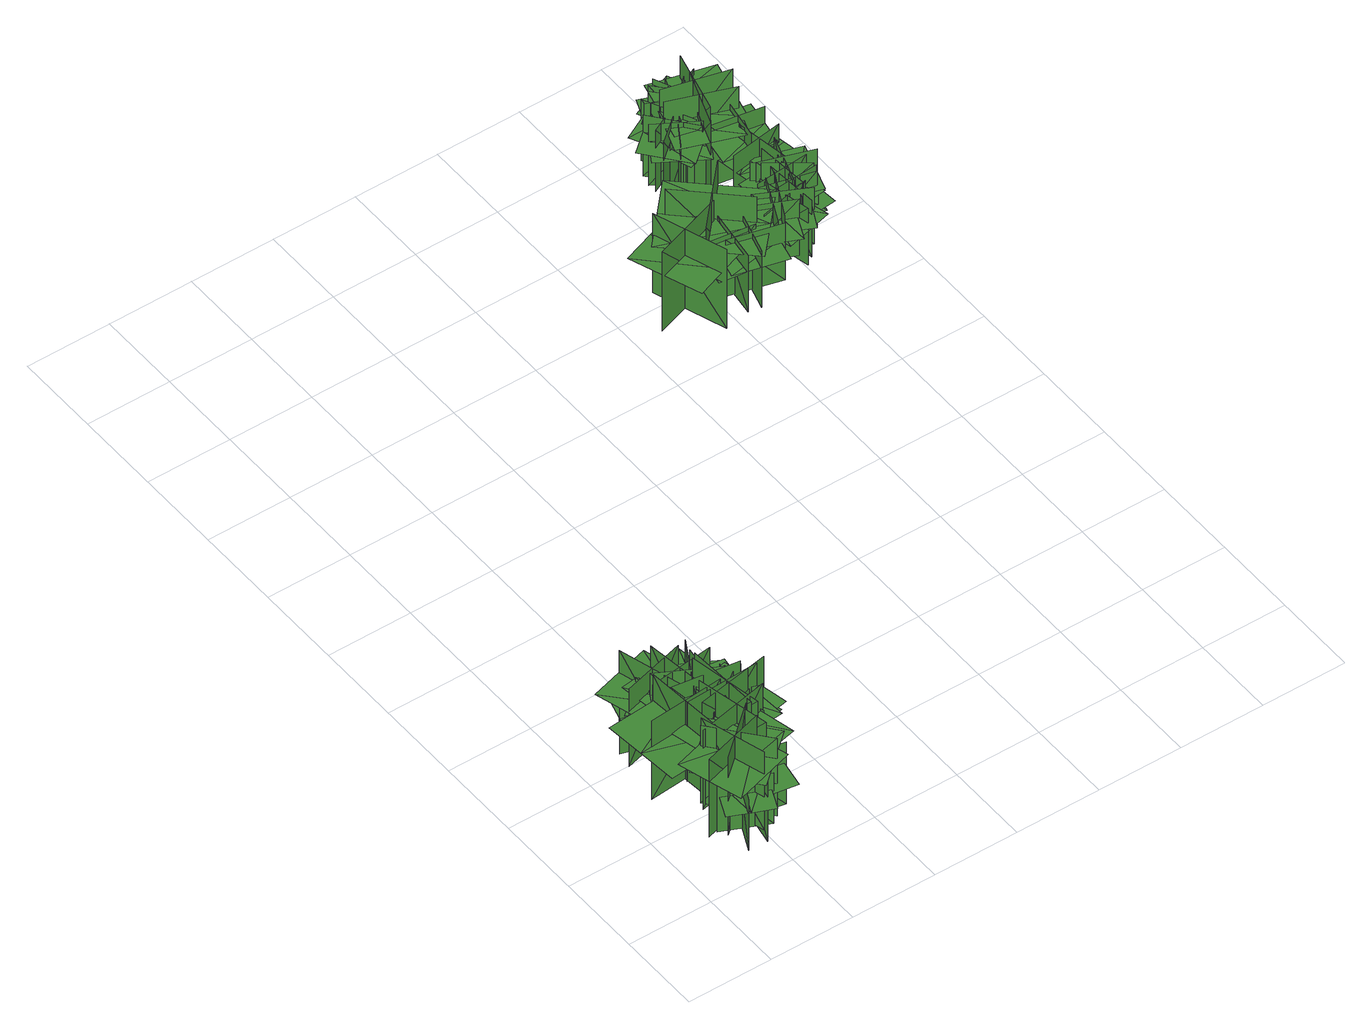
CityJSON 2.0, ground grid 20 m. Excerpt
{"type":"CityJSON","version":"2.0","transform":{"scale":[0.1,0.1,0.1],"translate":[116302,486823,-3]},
"CityObjects":{
"tree1":{"type":"SolitaryVegetationObject","geometry":[{"type":"MultiSurface","lod":"1","boundaries":[[[0,1,2]],[[0,2,3]],[[4,5,6]],[[4,6,7]],[[8,9,10]],[[8,10,11]],[[8,11,12]],[[8,12,13]]]}]},
"tree2":{"type":"SolitaryVegetationObject","geometry":[{"type":"MultiSurface","lod":"1","boundaries":[[[14,15,16]],[[14,16,17]],[[18,19,20]],[[18,20,21]],[[22,23,24]],[[22,24,25]],[[22,25,26]],[[22,26,27]]]}]},
"tree3":{"type":"SolitaryVegetationObject","geometry":[{"type":"MultiSurface","lod":"1","boundaries":[[[28,29,30]],[[28,30,31]],[[32,33,34]],[[32,34,35]],[[36,37,38]],[[36,38,39]],[[36,39,40]],[[36,40,41]]]}]},
"tree4":{"type":"SolitaryVegetationObject","geometry":[{"type":"MultiSurface","lod":"1","boundaries":[[[42,43,44]],[[42,44,45]],[[46,47,48]],[[46,48,49]],[[50,51,52]],[[50,52,53]],[[50,53,54]],[[50,54,55]]]}]},
"tree5":{"type":"SolitaryVegetationObject","geometry":[{"type":"MultiSurface","lod":"1","boundaries":[[[56,57,58]],[[56,58,59]],[[60,61,62]],[[60,62,63]],[[64,65,66]],[[64,66,67]],[[64,67,68]],[[64,68,69]]]}]},
"tree6":{"type":"SolitaryVegetationObject","geometry":[{"type":"MultiSurface","lod":"1","boundaries":[[[70,71,72]],[[70,72,73]],[[74,75,76]],[[74,76,77]],[[78,79,80]],[[78,80,81]],[[78,81,82]],[[78,82,83]]]}]},
"tree7":{"type":"SolitaryVegetationObject","geometry":[{"type":"MultiSurface","lod":"1","boundaries":[[[84,85,86]],[[84,86,87]],[[88,89,90]],[[88,90,91]],[[92,93,94]],[[92,94,95]],[[92,95,96]],[[92,96,97]]]}]},
"tree8":{"type":"SolitaryVegetationObject","geometry":[{"type":"MultiSurface","lod":"1","boundaries":[[[98,99,100]],[[98,100,101]],[[102,103,104]],[[102,104,105]],[[106,107,108]],[[106,108,109]],[[106,109,110]],[[106,110,111]]]}]},
"tree9":{"type":"SolitaryVegetationObject","geometry":[{"type":"MultiSurface","lod":"1","boundaries":[[[112,113,114]],[[112,114,115]],[[116,117,118]],[[116,118,119]],[[120,121,122]],[[120,122,123]],[[120,123,124]],[[120,124,125]]]}]},
"tree10":{"type":"SolitaryVegetationObject","geometry":[{"type":"MultiSurface","lod":"1","boundaries":[[[126,127,128]],[[126,128,129]],[[130,131,132]],[[130,132,133]],[[134,135,136]],[[134,136,137]],[[134,137,138]],[[134,138,139]]]}]},
"tree11":{"type":"SolitaryVegetationObject","geometry":[{"type":"MultiSurface","lod":"1","boundaries":[[[140,141,142]],[[140,142,143]],[[144,145,146]],[[144,146,147]],[[148,149,150]],[[148,150,151]],[[148,151,152]],[[148,152,153]]]}]},
"tree12":{"type":"SolitaryVegetationObject","geometry":[{"type":"MultiSurface","lod":"1","boundaries":[[[154,155,156]],[[154,156,157]],[[158,159,160]],[[158,160,161]],[[162,163,164]],[[162,164,165]],[[162,165,166]],[[162,166,167]]]}]},
"tree13":{"type":"SolitaryVegetationObject","geometry":[{"type":"MultiSurface","lod":"1","boundaries":[[[168,169,170]],[[168,170,171]],[[172,173,174]],[[172,174,175]],[[176,177,178]],[[176,178,179]],[[176,179,180]],[[176,180,181]]]}]},
"tree14":{"type":"SolitaryVegetationObject","geometry":[{"type":"MultiSurface","lod":"1","boundaries":[[[182,183,184]],[[182,184,185]],[[186,187,188]],[[186,188,189]],[[190,191,192]],[[190,192,193]],[[190,193,194]],[[190,194,195]]]}]},
"tree15":{"type":"SolitaryVegetationObject","geometry":[{"type":"MultiSurface","lod":"1","boundaries":[[[196,197,198]],[[196,198,199]],[[200,201,202]],[[200,202,203]],[[204,205,206]],[[204,206,207]],[[204,207,208]],[[204,208,209]]]}]},
"tree16":{"type":"SolitaryVegetationObject","geometry":[{"type":"MultiSurface","lod":"1","boundaries":[[[210,211,212]],[[210,212,213]],[[214,215,216]],[[214,216,217]],[[218,219,220]],[[218,220,221]],[[218,221,222]],[[218,222,223]]]}]},
"tree17":{"type":"SolitaryVegetationObject","geometry":[{"type":"MultiSurface","lod":"1","boundaries":[[[224,225,226]],[[224,226,227]],[[228,229,230]],[[228,230,231]],[[232,233,234]],[[232,234,235]],[[232,235,236]],[[232,236,237]]]}]},
"tree18":{"type":"SolitaryVegetationObject","geometry":[{"type":"MultiSurface","lod":"1","boundaries":[[[238,239,240]],[[238,240,241]],[[242,243,244]],[[242,244,245]],[[246,247,248]],[[246,248,249]],[[246,249,250]],[[246,250,251]]]}]},
"tree19":{"type":"SolitaryVegetationObject","geometry":[{"type":"MultiSurface","lod":"1","boundaries":[[[252,253,254]],[[252,254,255]],[[256,257,258]],[[256,258,259]],[[260,261,262]],[[260,262,263]],[[260,263,264]],[[260,264,265]]]}]},
"tree20":{"type":"SolitaryVegetationObject","geometry":[{"type":"MultiSurface","lod":"1","boundaries":[[[266,267,268]],[[266,268,269]],[[270,271,272]],[[270,272,273]],[[274,275,276]],[[274,276,277]],[[274,277,278]],[[274,278,279]]]}]},
"tree21":{"type":"SolitaryVegetationObject","geometry":[{"type":"MultiSurface","lod":"1","boundaries":[[[280,281,282]],[[280,282,283]],[[284,285,286]],[[284,286,287]],[[288,289,290]],[[288,290,291]],[[288,291,292]],[[288,292,293]]]}]},
"tree22":{"type":"SolitaryVegetationObject","geometry":[{"type":"MultiSurface","lod":"1","boundaries":[[[294,295,296]],[[294,296,297]],[[298,299,300]],[[298,300,301]],[[302,303,304]],[[302,304,305]],[[302,305,306]],[[302,306,307]]]}]},
"tree23":{"type":"SolitaryVegetationObject","geometry":[{"type":"MultiSurface","lod":"1","boundaries":[[[308,309,310]],[[308,310,311]],[[312,313,314]],[[312,314,315]],[[316,317,318]],[[316,318,319]],[[316,319,320]],[[316,320,321]]]}]},
"tree24":{"type":"SolitaryVegetationObject","geometry":[{"type":"MultiSurface","lod":"1","boundaries":[[[322,323,324]],[[322,324,325]],[[326,327,328]],[[326,328,329]],[[330,331,332]],[[330,332,333]],[[330,333,334]],[[330,334,335]]]}]},
"tree25":{"type":"SolitaryVegetationObject","geometry":[{"type":"MultiSurface","lod":"1","boundaries":[[[336,337,338]],[[336,338,339]],[[340,341,342]],[[340,342,343]],[[344,345,346]],[[344,346,347]],[[344,347,348]],[[344,348,349]]]}]},
"tree26":{"type":"SolitaryVegetationObject","geometry":[{"type":"MultiSurface","lod":"1","boundaries":[[[350,351,352]],[[350,352,353]],[[354,355,356]],[[354,356,357]],[[358,359,360]],[[358,360,361]],[[358,361,362]],[[358,362,363]]]}]},
"tree27":{"type":"SolitaryVegetationObject","geometry":[{"type":"MultiSurface","lod":"1","boundaries":[[[364,365,366]],[[364,366,367]],[[368,369,370]],[[368,370,371]],[[372,373,374]],[[372,374,375]],[[372,375,376]],[[372,376,377]]]}]},
"tree28":{"type":"SolitaryVegetationObject","geometry":[{"type":"MultiSurface","lod":"1","boundaries":[[[378,379,380]],[[378,380,381]],[[382,383,384]],[[382,384,385]],[[386,387,388]],[[386,388,389]],[[386,389,390]],[[386,390,391]]]}]},
"tree29":{"type":"SolitaryVegetationObject","geometry":[{"type":"MultiSurface","lod":"1","boundaries":[[[392,393,394]],[[392,394,395]],[[396,397,398]],[[396,398,399]],[[400,401,402]],[[400,402,403]],[[400,403,404]],[[400,404,405]]]}]},
"tree30":{"type":"SolitaryVegetationObject","geometry":[{"type":"MultiSurface","lod":"1","boundaries":[[[406,407,408]],[[406,408,409]],[[410,411,412]],[[410,412,413]],[[414,415,416]],[[414,416,417]],[[414,417,418]],[[414,418,419]]]}]},
"tree31":{"type":"SolitaryVegetationObject","geometry":[{"type":"MultiSurface","lod":"1","boundaries":[[[420,421,422]],[[420,422,423]],[[424,425,426]],[[424,426,427]],[[428,429,430]],[[428,430,431]],[[428,431,432]],[[428,432,433]]]}]},
"tree32":{"type":"SolitaryVegetationObject","geometry":[{"type":"MultiSurface","lod":"1","boundaries":[[[434,435,436]],[[434,436,437]],[[438,439,440]],[[438,440,441]],[[442,443,444]],[[442,444,445]],[[442,445,446]],[[442,446,447]]]}]},
"tree33":{"type":"SolitaryVegetationObject","geometry":[{"type":"MultiSurface","lod":"1","boundaries":[[[448,449,450]],[[448,450,451]],[[452,453,454]],[[452,454,455]],[[456,457,458]],[[456,458,459]],[[456,459,460]],[[456,460,461]]]}]},
"tree34":{"type":"SolitaryVegetationObject","geometry":[{"type":"MultiSurface","lod":"1","boundaries":[[[462,463,464]],[[462,464,465]],[[466,467,468]],[[466,468,469]],[[470,471,472]],[[470,472,473]],[[470,473,474]],[[470,474,475]]]}]},
"tree35":{"type":"SolitaryVegetationObject","geometry":[{"type":"MultiSurface","lod":"1","boundaries":[[[476,477,478]],[[476,478,479]],[[480,481,482]],[[480,482,483]],[[484,485,486]],[[484,486,487]],[[484,487,488]],[[484,488,489]]]}]},
"tree36":{"type":"SolitaryVegetationObject","geometry":[{"type":"MultiSurface","lod":"1","boundaries":[[[490,491,492]],[[490,492,493]],[[494,495,496]],[[494,496,497]],[[498,499,500]],[[498,500,501]],[[498,501,502]],[[498,502,503]]]}]},
"tree37":{"type":"SolitaryVegetationObject","geometry":[{"type":"MultiSurface","lod":"1","boundaries":[[[504,505,506]],[[504,506,507]],[[508,509,510]],[[508,510,511]],[[512,513,514]],[[512,514,515]],[[512,515,516]],[[512,516,517]]]}]},
"tree38":{"type":"SolitaryVegetationObject","geometry":[{"type":"MultiSurface","lod":"1","boundaries":[[[518,519,520]],[[518,520,521]],[[522,523,524]],[[522,524,525]],[[526,527,528]],[[526,528,529]],[[526,529,530]],[[526,530,531]]]}]},
"tree39":{"type":"SolitaryVegetationObject","geometry":[{"type":"MultiSurface","lod":"1","boundaries":[[[532,533,534]],[[532,534,535]],[[536,537,538]],[[536,538,539]],[[540,541,542]],[[540,542,543]],[[540,543,544]],[[540,544,545]]]}]},
"tree40":{"type":"SolitaryVegetationObject","geometry":[{"type":"MultiSurface","lod":"1","boundaries":[[[546,547,548]],[[546,548,549]],[[550,551,552]],[[550,552,553]],[[554,555,556]],[[554,556,557]],[[554,557,558]],[[554,558,559]]]}]},
"tree41":{"type":"SolitaryVegetationObject","geometry":[{"type":"MultiSurface","lod":"1","boundaries":[[[560,561,562]],[[560,562,563]],[[564,565,566]],[[564,566,567]],[[568,569,570]],[[568,570,571]],[[568,571,572]],[[568,572,573]]]}]},
"tree42":{"type":"SolitaryVegetationObject","geometry":[{"type":"MultiSurface","lod":"1","boundaries":[[[574,575,576]],[[574,576,577]],[[578,579,580]],[[578,580,581]],[[582,583,584]],[[582,584,585]],[[582,585,586]],[[582,586,587]]]}]},
"tree43":{"type":"SolitaryVegetationObject","geometry":[{"type":"MultiSurface","lod":"1","boundaries":[[[588,589,590]],[[588,590,591]],[[592,593,594]],[[592,594,595]],[[596,597,598]],[[596,598,599]],[[596,599,600]],[[596,600,601]]]}]},
"tree44":{"type":"SolitaryVegetationObject","geometry":[{"type":"MultiSurface","lod":"1","boundaries":[[[602,603,604]],[[602,604,605]],[[606,607,608]],[[606,608,609]],[[610,611,612]],[[610,612,613]],[[610,613,614]],[[610,614,615]]]}]},
"tree45":{"type":"SolitaryVegetationObject","geometry":[{"type":"MultiSurface","lod":"1","boundaries":[[[616,617,618]],[[616,618,619]],[[620,621,622]],[[620,622,623]],[[624,625,626]],[[624,626,627]],[[624,627,628]],[[624,628,629]]]}]},
"tree46":{"type":"SolitaryVegetationObject","geometry":[{"type":"MultiSurface","lod":"1","boundaries":[[[630,631,632]],[[630,632,633]],[[634,635,636]],[[634,636,637]],[[638,639,640]],[[638,640,641]],[[638,641,642]],[[638,642,643]]]}]},
"tree47":{"type":"SolitaryVegetationObject","geometry":[{"type":"MultiSurface","lod":"1","boundaries":[[[644,645,646]],[[644,646,647]],[[648,649,650]],[[648,650,651]],[[652,653,654]],[[652,654,655]],[[652,655,656]],[[652,656,657]]]}]},
"tree48":{"type":"SolitaryVegetationObject","geometry":[{"type":"MultiSurface","lod":"1","boundaries":[[[658,659,660]],[[658,660,661]],[[662,663,664]],[[662,664,665]],[[666,667,668]],[[666,668,669]],[[666,669,670]],[[666,670,671]]]}]},
"tree49":{"type":"SolitaryVegetationObject","geometry":[{"type":"MultiSurface","lod":"1","boundaries":[[[672,673,674]],[[672,674,675]],[[676,677,678]],[[676,678,679]],[[680,681,682]],[[680,682,683]],[[680,683,684]],[[680,684,685]]]}]},
"tree50":{"type":"SolitaryVegetationObject","geometry":[{"type":"MultiSurface","lod":"1","boundaries":[[[686,687,688]],[[686,688,689]],[[690,691,692]],[[690,692,693]],[[694,695,696]],[[694,696,697]],[[694,697,698]],[[694,698,699]]]}]},
"tree51":{"type":"SolitaryVegetationObject","geometry":[{"type":"MultiSurface","lod":"1","boundaries":[[[700,701,702]],[[700,702,703]],[[704,705,706]],[[704,706,707]],[[708,709,710]],[[708,710,711]],[[708,711,712]],[[708,712,713]]]}]},
"tree52":{"type":"SolitaryVegetationObject","geometry":[{"type":"MultiSurface","lod":"1","boundaries":[[[714,715,716]],[[714,716,717]],[[718,719,720]],[[718,720,721]],[[722,723,724]],[[722,724,725]],[[722,725,726]],[[722,726,727]]]}]},
"tree53":{"type":"SolitaryVegetationObject","geometry":[{"type":"MultiSurface","lod":"1","boundaries":[[[728,729,730]],[[728,730,731]],[[732,733,734]],[[732,734,735]],[[736,737,738]],[[736,738,739]],[[736,739,740]],[[736,740,741]]]}]},
"tree54":{"type":"SolitaryVegetationObject","geometry":[{"type":"MultiSurface","lod":"1","boundaries":[[[742,743,744]],[[742,744,745]],[[746,747,748]],[[746,748,749]],[[750,751,752]],[[750,752,753]],[[750,753,754]],[[750,754,755]]]}]},
"tree55":{"type":"SolitaryVegetationObject","geometry":[{"type":"MultiSurface","lod":"1","boundaries":[[[756,757,758]],[[756,758,759]],[[760,761,762]],[[760,762,763]],[[764,765,766]],[[764,766,767]],[[764,767,768]],[[764,768,769]]]}]},
"tree56":{"type":"SolitaryVegetationObject","geometry":[{"type":"MultiSurface","lod":"1","boundaries":[[[770,771,772]],[[770,772,773]],[[774,775,776]],[[774,776,777]],[[778,779,780]],[[778,780,781]],[[778,781,782]],[[778,782,783]]]}]}
},
"vertices":[
[107,19,69],[154,122,69],[154,122,210],[107,19,210],[191,51,69],[88,98,69],[88,98,210],[191,51,210],[117,22,165],[165,2,165],[210,105,165],[162,126,165],[114,147,165],[69,43,165],
[163,44,74],[119,193,74],[119,193,290],[163,44,290],[212,135,74],[64,91,74],[64,91,290],[212,135,290],[212,135,229],[190,209,229],[42,165,229],[64,91,229],[86,16,229],[234,60,229],
[109,181,70],[209,63,70],[209,63,285],[109,181,285],[100,78,70],[218,179,70],[218,179,285],[100,78,285],[100,78,225],[150,19,225],[268,120,225],[218,179,225],[168,237,225],[50,137,225],
[141,176,55],[141,176,272],[125,362,272],[125,362,55],[46,259,55],[46,259,272],[225,274,272],[225,274,55],[18,256,201],[26,163,201],[250,183,201],[242,276,201],[233,369,201],[10,350,201],
[168,39,43],[194,175,43],[194,175,215],[168,39,215],[259,101,43],[123,127,43],[123,127,215],[259,101,215],[179,46,160],[242,35,160],[266,171,160],[203,182,160],[140,193,160],[116,57,160],
[185,290,59],[222,118,59],[222,118,278],[185,290,278],[109,173,59],[281,210,59],[281,210,278],[109,173,278],[175,277,207],[96,259,207],[136,87,207],[215,106,207],[294,124,207],[255,295,207],
[136,377,8],[162,473,8],[162,473,146],[136,377,146],[193,409,8],[98,436,8],[98,436,146],[193,409,146],[193,409,107],[207,457,107],[111,484,107],[98,436,107],[84,388,107],[180,361,107],
[94,398,6],[243,439,6],[243,439,222],[94,398,222],[183,347,6],[141,496,6],[141,496,222],[183,347,222],[183,347,161],[258,367,161],[216,517,161],[141,496,161],[67,475,161],[109,326,161],
[227,362,53],[236,186,53],[236,186,272],[227,362,272],[133,259,53],[309,267,53],[309,267,272],[133,259,272],[215,351,201],[134,345,201],[145,170,201],[227,175,201],[308,181,201],[296,356,201],
[151,279,46],[272,313,46],[272,313,203],[151,279,203],[238,230,46],[204,351,46],[204,351,203],[238,230,203],[161,272,153],[178,217,153],[298,253,153],[282,309,153],[265,364,153],[144,328,153],
[331,274,53],[157,242,53],[157,242,272],[331,274,272],[215,353,53],[247,180,53],[247,180,272],[215,353,272],[318,284,201],[301,364,201],[129,329,201],[145,249,201],[161,169,201],[334,204,201],
[254,357,45],[215,250,45],[215,250,186],[254,357,186],[172,319,45],[279,280,45],[279,280,186],[172,319,186],[244,353,141],[195,370,141],[157,263,141],[207,246,141],[256,229,141],[294,335,141],
[238,346,5],[150,453,5],[150,453,177],[238,346,177],[248,456,5],[142,368,5],[142,368,177],[248,456,177],[240,359,122],[288,401,122],[198,506,122],[150,464,122],[101,423,122],[191,318,122],
[148,416,7],[253,372,7],[253,372,148],[148,416,148],[182,333,7],[226,437,7],[226,437,148],[182,333,148],[152,406,103],[132,358,103],[237,315,103],[257,364,103],[276,412,103],[171,455,103],
[134,375,11],[287,394,11],[287,394,227],[134,375,227],[215,311,11],[195,465,11],[195,465,227],[215,311,227],[215,311,166],[292,321,166],[272,475,166],[195,465,166],[118,455,166],[138,302,166],
[183,300,15],[258,436,15],[258,436,230],[183,300,230],[283,328,15],[147,402,15],[147,402,230],[283,328,230],[283,328,170],[320,396,170],[184,470,170],[147,402,170],[109,334,170],[246,260,170],
[302,313,29],[148,334,29],[148,334,245],[302,313,245],[240,396,29],[219,242,29],[219,242,245],[240,396,245],[240,396,184],[163,406,184],[142,253,184],[219,242,184],[295,232,184],[316,385,184],
[281,217,49],[201,329,49],[201,329,221],[281,217,221],[300,325,49],[187,245,49],[187,245,221],[300,325,221],[284,230,166],[336,268,166],[253,379,166],[202,341,166],[151,303,166],[233,191,166],
[210,365,35],[281,246,35],[281,246,208],[210,365,208],[183,258,35],[302,329,35],[302,329,208],[183,258,208],[206,352,152],[152,319,152],[224,201,152],[279,234,152],[333,268,152],[261,386,152],
[282,354,44],[230,226,44],[230,226,216],[282,354,216],[181,311,44],[309,260,44],[309,260,216],[181,311,216],[270,350,160],[210,373,160],[161,244,160],[220,221,160],[280,198,160],[329,327,160],
[213,312,10],[218,425,10],[218,425,151],[213,312,151],[279,373,10],[166,378,10],[166,378,151],[279,373,151],[222,319,105],[274,318,105],[276,431,105],[224,432,105],[172,433,105],[169,320,105],
[167,325,8],[261,409,8],[261,409,165],[167,325,165],[267,320,8],[183,413,8],[183,413,165],[267,320,165],[179,324,114],[219,281,114],[311,367,114],[271,410,114],[231,452,114],[139,366,114],
[205,239,43],[321,276,43],[321,276,212],[205,239,212],[277,201,43],[239,317,43],[239,317,212],[277,201,212],[277,201,165],[335,220,165],[297,336,165],[239,317,165],[181,298,165],[219,183,165],
[201,256,51],[321,280,51],[321,280,220],[201,256,220],[268,210,51],[245,330,51],[245,330,220],[268,210,220],[268,210,173],[328,222,173],[304,342,173],[245,330,173],[185,318,173],[209,199,173],
[319,335,36],[203,259,36],[203,259,209],[319,335,209],[211,357,36],[287,242,36],[287,242,209],[211,357,209],[306,339,153],[270,391,153],[156,313,153],[192,260,153],[228,208,153],[342,286,153],
[201,325,5],[265,429,5],[265,429,175],[201,325,175],[280,344,5],[176,407,5],[176,407,175],[280,344,175],[280,344,127],[312,396,127],[208,459,127],[176,407,127],[144,355,127],[248,292,127],
[295,350,9],[182,360,9],[182,360,150],[295,350,150],[237,419,9],[227,307,9],[227,307,150],[237,419,150],[288,359,105],[292,411,105],[179,419,105],[176,367,105],[172,315,105],[285,307,105],
[971,1271,6],[913,1438,6],[913,1438,225],[971,1271,225],[1032,1397,6],[865,1340,6],[865,1340,225],[1032,1397,225],[979,1286,154],[1055,1314,154],[995,1479,154],[918,1451,154],[842,1423,154],[902,1258,154],
[977,1330,15],[923,1444,15],[923,1444,172],[977,1330,172],[1010,1424,15],[897,1370,15],[897,1370,172],[1010,1424,172],[981,1341,122],[1034,1367,122],[978,1479,122],[926,1454,122],[874,1428,122],[929,1315,122],
[962,1348,23],[1086,1331,23],[1086,1331,180],[962,1348,180],[1022,1269,23],[1039,1393,23],[1039,1393,180],[1022,1269,180],[968,1338,130],[961,1281,130],[1086,1266,130],[1093,1323,130],[1100,1381,130],[975,1396,130],
[1096,1471,21],[1096,1471,238],[968,1334,238],[968,1334,21],[1098,1344,21],[1098,1344,238],[966,1468,238],[966,1468,21],[1118,1325,168],[1182,1393,168],[1018,1547,168],[954,1479,168],[890,1410,168],[1054,1257,168],
[1133,1296,26],[1011,1328,26],[1011,1328,183],[1133,1296,183],[1083,1382,26],[1050,1261,26],[1050,1261,183],[1083,1382,183],[1127,1306,132],[1142,1363,132],[1020,1393,132],[1005,1337,132],[991,1281,132],[1113,1250,132],
[1176,1421,26],[1123,1307,26],[1123,1307,183],[1176,1421,183],[1082,1386,26],[1196,1334,26],[1196,1334,183],[1082,1386,183],[1164,1418,133],[1111,1441,133],[1061,1326,133],[1114,1302,133],[1167,1279,133],[1218,1394,133],
[1172,1433,16],[1200,1311,16],[1200,1311,173],[1172,1433,173],[1119,1348,16],[1241,1377,16],[1241,1377,173],[1119,1348,173],[1165,1423,122],[1109,1409,122],[1139,1287,122],[1195,1301,122],[1252,1316,122],[1221,1438,122],
[1143,1312,26],[1200,1424,26],[1200,1424,183],[1143,1312,183],[1238,1343,26],[1126,1401,26],[1126,1401,183],[1238,1343,183],[1154,1315,132],[1206,1290,132],[1262,1402,132],[1210,1428,132],[1158,1454,132],[1102,1341,132],
[1167,1696,14],[1073,1619,14],[1073,1619,183],[1167,1696,183],[1086,1705,14],[1163,1611,14],[1163,1611,183],[1086,1705,183],[1086,1705,136],[1039,1666,136],[1116,1572,136],[1163,1611,136],[1210,1649,136],[1133,1743,136],
[1158,1696,14],[1095,1592,14],[1095,1592,183],[1158,1696,183],[1079,1677,14],[1184,1614,14],[1184,1614,183],[1079,1677,183],[1079,1677,136],[1048,1625,136],[1152,1562,136],[1184,1614,136],[1215,1666,136],[1111,1729,136],
[1242,1470,12],[1211,1348,12],[1211,1348,169],[1242,1470,169],[1156,1419,12],[1278,1388,12],[1278,1388,169],[1156,1419,169],[1232,1465,118],[1175,1478,118],[1146,1356,118],[1203,1343,118],[1259,1329,118],[1288,1451,118],
[1163,1633,14],[1108,1742,14],[1108,1742,183],[1163,1633,183],[1188,1710,14],[1080,1655,14],[1080,1655,183],[1188,1710,183],[1188,1710,136],[1161,1765,136],[1052,1709,136],[1080,1655,136],[1107,1601,136],[1216,1656,136],
[1125,1693,15],[1161,1600,15],[1161,1600,154],[1125,1693,154],[1098,1632,15],[1191,1669,15],[1191,1669,154],[1098,1632,154],[1098,1632,115],[1116,1586,115],[1209,1622,115],[1191,1669,115],[1173,1715,115],[1080,1679,115],
[1219,1325,15],[1210,1450,15],[1210,1450,172],[1219,1325,172],[1284,1400,15],[1159,1391,15],[1159,1391,172],[1284,1400,172],[1227,1333,121],[1285,1338,121],[1274,1464,121],[1216,1458,121],[1158,1453,121],[1169,1328,121],
[1192,1634,15],[1105,1683,15],[1105,1683,154],[1192,1634,154],[1174,1698,15],[1125,1611,15],[1125,1611,154],[1174,1698,154],[1174,1698,115],[1130,1723,115],[1082,1636,115],[1125,1611,115],[1169,1587,115],[1217,1674,115],
[1222,1497,21],[1232,1371,21],[1232,1371,177],[1222,1497,177],[1157,1421,21],[1283,1431,21],[1283,1431,177],[1157,1421,177],[1214,1488,127],[1156,1483,127],[1168,1357,127],[1226,1363,127],[1284,1369,127],[1272,1494,127],
[1180,1478,20],[1281,1403,20],[1281,1403,177],[1180,1478,177],[1195,1379,20],[1269,1480,20],[1269,1480,177],[1195,1379,177],[1181,1466,126],[1147,1419,126],[1250,1346,126],[1283,1393,126],[1317,1441,126],[1215,1514,126],
[1135,1639,15],[1207,1737,15],[1207,1737,184],[1135,1639,184],[1215,1651,15],[1117,1723,15],[1117,1723,184],[1215,1651,184],[1215,1651,137],[1251,1700,137],[1153,1772,137],[1117,1723,137],[1081,1673,137],[1179,1601,137],
[1180,1760,15],[1135,1647,15],[1135,1647,184],[1180,1760,184],[1105,1728,15],[1218,1683,15],[1218,1683,184],[1105,1728,184],[1105,1728,137],[1083,1671,137],[1196,1627,137],[1218,1683,137],[1241,1740,137],[1127,1785,137],
[1172,1735,17],[1152,1660,17],[1152,1660,124],[1172,1735,124],[1127,1709,17],[1202,1690,17],[1202,1690,124],[1127,1709,124],[1127,1709,94],[1117,1672,94],[1192,1652,94],[1202,1690,94],[1212,1727,94],[1137,1747,94],
[1205,1717,14],[1153,1571,14],[1153,1571,229],[1205,1717,229],[1112,1673,14],[1257,1621,14],[1257,1621,229],[1112,1673,229],[1112,1673,169],[1086,1600,169],[1231,1548,169],[1257,1621,169],[1283,1694,169],[1138,1746,169],
[1218,1383,24],[1258,1503,24],[1258,1503,181],[1218,1383,181],[1307,1428,24],[1188,1468,24],[1188,1468,181],[1307,1428,181],[1229,1388,130],[1284,1370,130],[1322,1490,130],[1267,1508,130],[1211,1525,130],[1174,1406,130],
[1157,1701,17],[1204,1640,17],[1204,1640,125],[1157,1701,125],[1150,1650,17],[1211,1697,17],[1211,1697,125],[1150,1650,125],[1150,1650,94],[1174,1619,94],[1235,1666,94],[1211,1697,94],[1188,1728,94],[1126,1681,94],
[1205,1718,15],[1159,1606,15],[1159,1606,185],[1205,1718,185],[1130,1688,15],[1243,1641,15],[1243,1641,185],[1130,1688,185],[1130,1688,137],[1107,1631,137],[1220,1585,137],[1243,1641,137],[1266,1697,137],[1154,1744,137],
[1166,1513,19],[1291,1533,19],[1291,1533,176],[1166,1513,176],[1247,1454,19],[1227,1578,19],[1227,1578,176],[1247,1454,176],[1175,1505,125],[1186,1448,125],[1309,1470,125],[1299,1527,125],[1289,1584,125],[1165,1562,125],
[1141,1679,16],[1232,1759,16],[1232,1759,185],[1141,1679,185],[1222,1673,16],[1141,1764,16],[1141,1764,185],[1222,1673,185],[1222,1673,137],[1268,1714,137],[1187,1805,137],[1141,1764,137],[1096,1724,137],[1177,1633,137],
[1159,1773,16],[1210,1662,16],[1210,1662,185],[1159,1773,185],[1131,1697,16],[1241,1748,16],[1241,1748,185],[1131,1697,185],[1131,1697,137],[1156,1642,137],[1267,1693,137],[1241,1748,137],[1215,1803,137],[1105,1752,137],
[1214,1757,14],[1177,1607,14],[1177,1607,230],[1214,1757,230],[1126,1704,14],[1276,1667,14],[1276,1667,230],[1126,1704,230],[1126,1704,170],[1107,1629,170],[1258,1592,170],[1276,1667,170],[1295,1743,170],[1144,1780,170],
[1224,1534,17],[1244,1654,17],[1244,1654,186],[1224,1534,186],[1291,1581,17],[1171,1601,17],[1171,1601,186],[1291,1581,186],[1291,1581,139],[1301,1641,139],[1181,1661,139],[1171,1601,139],[1161,1541,139],[1281,1521,139]
]}
